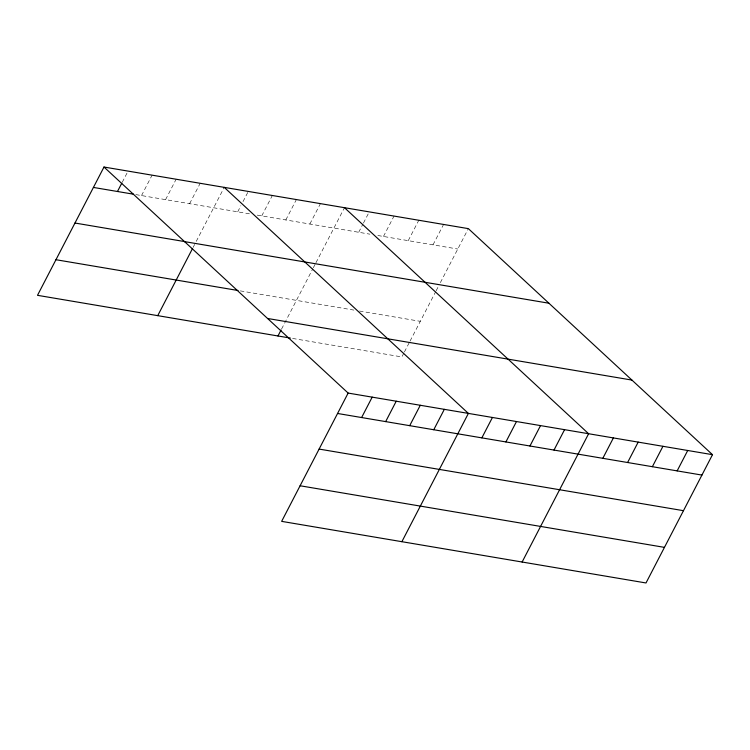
<?xml version="1.0" encoding="UTF-8"?>
<svg xmlns="http://www.w3.org/2000/svg" width="750" height="750" viewBox="0 0 750 750"><rect width="100%" height="100%" fill="white"/><g stroke="black" fill="none" stroke-linecap="round" stroke-linejoin="round"><path stroke-width="0.56" stroke-dasharray="3.75 2.81" d="M122.231 182.316L127.519 172.116M141.516 195.562L152.091 175.162M165.572 199.631L176.137 179.231M189.619 203.691L200.194 183.291M193.097 247.434L194.681 244.378M196.237 241.388L224.241 187.359M237.713 211.828L240.881 205.706M243 201.628L248.287 191.428M261.759 215.887L272.334 195.488M285.806 219.956L296.381 199.556M309.853 224.025L320.428 203.625M281.569 329.053L312.806 268.791M313.331 267.769L315.45 263.691M315.956 262.706L344.475 207.684M358.678 232.275L362.906 224.119M363.431 223.097L369.253 211.875M383.456 236.466L394.031 216.066M408.234 240.656L418.8 220.256M433.003 244.847L443.578 224.447M403.912 352.969L401.859 356.925L291.488 338.259M404.419 351.975L409.547 342.084M410.062 341.1L435.628 291.769M436.163 290.747L438.797 285.656M440.353 282.656L468.356 228.637M135.797 194.597L251.456 214.144M257.175 215.119L369.938 234.178M377.822 235.509L457.781 249.028M240.319 290.887L353.869 310.087M359.503 311.034L420.309 321.319"/><path stroke-width="1.12" d="M712.5 454.678L348.141 393.075L281.644 521.362L646.003 582.966L712.5 454.678L468.356 228.637L103.997 167.034L37.5 295.322L290.363 338.072M117.469 191.494L121.706 183.338M157.734 315.647L192.562 248.456M277.978 335.981L281.053 330.047M361.613 417.544L372.188 397.144M385.659 421.613L396.234 401.212M409.706 425.672L420.281 405.272M433.762 429.741L444.328 409.341M401.878 541.697L468.384 413.409L224.241 187.359M481.856 437.869L492.431 417.469M505.903 441.938L516.478 421.537M529.95 446.006L540.525 425.606M553.997 450.066L564.572 429.666M522.122 562.022L588.619 433.734L344.475 207.684M602.822 458.325L613.397 437.925M627.6 462.516L638.175 442.116M652.369 466.706L662.944 446.306M677.147 470.887L687.722 450.487M93.422 187.434L133.5 194.203M74.972 223.031L184.903 241.622M184.566 241.622L548.925 303.225M55.959 259.716L238.031 290.503M267.572 318.478L631.931 380.081M337.566 413.475L701.925 475.078M319.116 449.081L683.475 510.684M300.094 485.766L664.453 547.369M103.997 167.034L348.141 393.075"/></g></svg>
